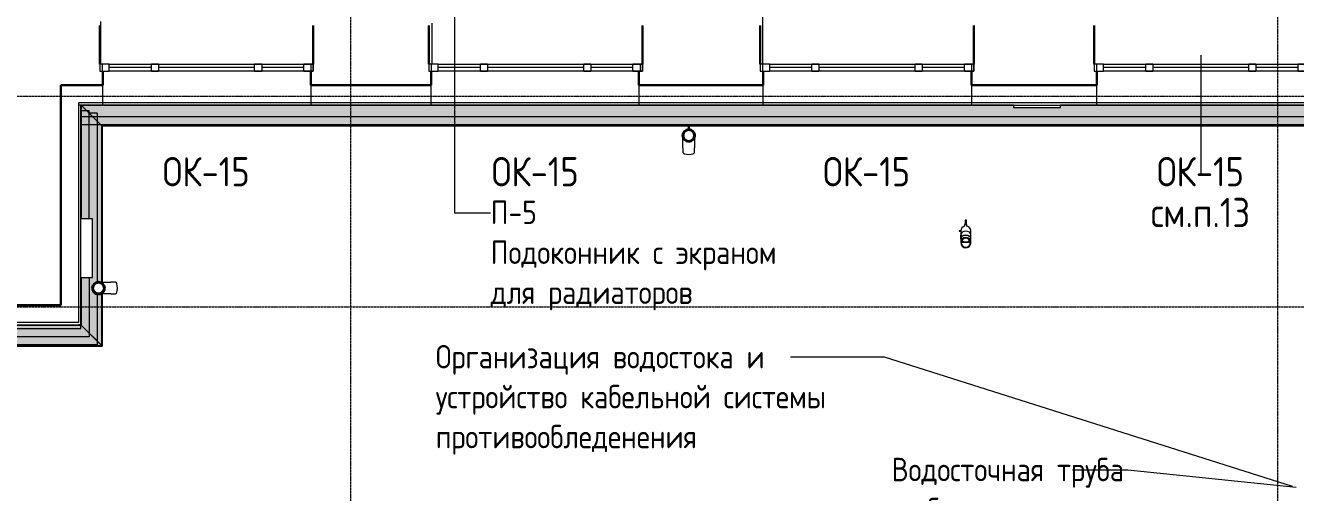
# Model space of a CAD drawing. Header units: millimetres. Extents: x -25149 to 64359, y -29707 to 46678.
# Drawn here: x 7375 to 18202, y -1590 to 2398 of the extents above; entities that cross this region are included whole.
import ezdxf

# ---------------------------------------------------------------- set-up
doc = ezdxf.new("R2010")
doc.units = ezdxf.units.MM
doc.linetypes.add('ADSK_Линия сетки', pattern=[25, 20, -2.5, 0, -2.5])
for name, color, linetype, lineweight in [('_ Окна', 7, 'Continuous', 9), ('Аннотация', 7, 'Continuous', 9), ('Марки окон', 7, 'Continuous', 20), ('Обобщенные модели', 7, 'Continuous', 18), ('Ограждение', 7, 'Continuous', 9), ('Окна', 7, 'Continuous', 9), ('Оси', 7, 'Continuous', 9), ('Перекрытие', 7, 'Continuous', 18), ('Стены наружные', 7, 'Continuous', 18), ('Стены несущие', 7, 'Continuous', 30), ('Стены отделка', 7, 'Continuous', 30), ('Стены штриховка', 7, 'Continuous', 9)]:
    doc.layers.add(name, color=color, linetype=linetype, lineweight=lineweight)
doc.styles.add('GOST Common_2', font='GOST_Common.ttf', dxfattribs={"width": 0.9, "height": 250})
doc.styles.add('GOST Common_4', font='GOST_Common.ttf', dxfattribs={"width": 0.9, "height": 200})

# ---------------------------------------------------------------- blocks, each defined once
blk = doc.blocks.new('Водосток - Тип 1 _карниз больше 490мм_-5158564-План 2-го этажа')
at = {"layer": 'Обобщенные модели', "lineweight": 9}
h = blk.add_hatch(dxfattribs=at)
h.set_pattern_fill('FP_12', color=256, style=0, pattern_type=2)
h.set_pattern_definition([(135, (281.1, -7838.13), (-106.066, -106.066), [])])
h.paths.add_polyline_path([(174, 149), (174, 171), (164, 191), (147, 205), (125, 210), (103, 205), (86, 191), (76, 171), (76, 149), (86, 129), (103, 115), (125, 110), (147, 115), (164, 129), (166, 132)])
at = {"layer": 'Обобщенные модели'}
for p, q in [((75, 306), (75, 264)), ((175, 264), (175, 306)), ((75, 186), (75, 188)), ((75, 184), (75, 186)), ((175, 188), (175, 186)), ((175, 186), (175, 184)), ((175, 184), (175, 181)), ((175, 175), (175, 173))]:
    blk.add_line(p, q, dxfattribs=at)
at = {"layer": 'Обобщенные модели', "flags": 128}
for points in [[(75, 190), (75, 193), (75, 197), (75, 201), (75, 205), (75, 210), (75, 214), (75, 219), (75, 224), (75, 229), (75, 234), (75, 239), (75, 245), (75, 250), (75, 256), (75, 261), (75, 264)], [(175, 264), (175, 258), (175, 252), (175, 247), (175, 242), (175, 236), (175, 231), (175, 226), (175, 221), (175, 216), (175, 212), (175, 207), (175, 203), (175, 199), (175, 195), (175, 191), (175, 190)], [(75, 173), (75, 174), (75, 177), (75, 180), (75, 183), (75, 184)], [(175, 181), (175, 178), (175, 175)]]:
    blk.add_lwpolyline(points, dxfattribs=at)
at = {"layer": 'Обобщенные модели'}
for start, end in [(167.1429, 191.1114), (151.304, 167.1429), (149.8057, 151.304), (146.8239, 148.981), (90, 144.6643), (35.3357, 90), (31.019, 33.1761), (28.696, 30.1943), (12.8571, 28.696), (348.8886, 12.8571)]:
    blk.add_arc((125, 160), 52, start, end, dxfattribs=at)
at = {"layer": 'Обобщенные модели', "lineweight": 40}
for start, end in [(90, 270), (270, 90)]:
    blk.add_arc((125, 160), 50, start, end, dxfattribs=at)
at = {"layer": 'Обобщенные модели'}
for start_param, end_param in [(4.712389, 6.283185), (3.141593, 4.712389)]:
    blk.add_ellipse((125, 306), major_axis=(-50, 0), ratio=0.309017, start_param=start_param, end_param=end_param, dxfattribs=at)
blk = doc.blocks.new('окно трехпол с фрамугой - 1800 и 1820х2300_h___нов_ ок15-2116660-План 2-го этажа')
at = {"layer": '_ Окна', "lineweight": 18}
for p, q in [((-910, 75), (-910, 135)), ((-910, 135), (-830, 135)), ((-830, 135), (-830, 75)), ((-470, 75), (-470, 135)), ((-470, 135), (-410, 135)), ((-410, 135), (-410, 75)), ((410, 75), (410, 135)), ((410, 135), (470, 135)), ((470, 135), (470, 75)), ((830, 135), (830, 75)), ((910, 135), (830, 135)), ((910, 75), (910, 135)), ((-830, 75), (-910, 75)), ((-410, 75), (-470, 75)), ((470, 75), (410, 75)), ((830, 75), (910, 75))]:
    blk.add_line(p, q, dxfattribs=at)
at = {"layer": '_ Окна'}
for p, q in [((-890, 75), (-890, 135)), ((890, 75), (890, 135)), ((-830, 105), (-470, 105)), ((-410, 105), (410, 105)), ((470, 105), (830, 105))]:
    blk.add_line(p, q, dxfattribs=at)
at = {"layer": 'Окна'}
for p, q in [((-910, 135), (-910, 75)), ((-830, 135), (-910, 135)), ((-830, 135), (-470, 135)), ((-410, 135), (-470, 135)), ((-410, 135), (410, 135)), ((470, 135), (410, 135)), ((470, 135), (830, 135)), ((910, 135), (830, 135)), ((910, 75), (910, 135)), ((-910, 75), (-830, 75)), ((-470, 75), (-830, 75)), ((-470, 75), (-410, 75)), ((410, 75), (-410, 75)), ((410, 75), (470, 75)), ((830, 75), (470, 75)), ((830, 75), (910, 75))]:
    blk.add_line(p, q, dxfattribs=at)
blk = doc.blocks.new('окно трехпол с фрамугой - 1800 и 1820х2300_h___нов_ ок15-2116662-План 2-го этажа')
at = {"layer": '_ Окна', "lineweight": 18}
for p, q in [((-910, 75), (-910, 135)), ((-910, 135), (-830, 135)), ((-830, 135), (-830, 75)), ((-470, 75), (-470, 135)), ((-470, 135), (-410, 135)), ((-410, 135), (-410, 75)), ((410, 75), (410, 135)), ((410, 135), (470, 135)), ((470, 135), (470, 75)), ((830, 135), (830, 75)), ((910, 135), (830, 135)), ((910, 75), (910, 135)), ((-830, 75), (-910, 75)), ((-410, 75), (-470, 75)), ((470, 75), (410, 75)), ((830, 75), (910, 75))]:
    blk.add_line(p, q, dxfattribs=at)
at = {"layer": '_ Окна'}
for p, q in [((-890, 75), (-890, 135)), ((890, 75), (890, 135)), ((-830, 105), (-470, 105)), ((-410, 105), (410, 105)), ((470, 105), (830, 105))]:
    blk.add_line(p, q, dxfattribs=at)
at = {"layer": 'Окна'}
for p, q in [((-910, 135), (-910, 75)), ((-830, 135), (-910, 135)), ((-830, 135), (-470, 135)), ((-410, 135), (-470, 135)), ((-410, 135), (410, 135)), ((470, 135), (410, 135)), ((470, 135), (830, 135)), ((910, 135), (830, 135)), ((910, 75), (910, 135)), ((-910, 75), (-830, 75)), ((-470, 75), (-830, 75)), ((-470, 75), (-410, 75)), ((410, 75), (-410, 75)), ((410, 75), (470, 75)), ((830, 75), (470, 75)), ((830, 75), (910, 75))]:
    blk.add_line(p, q, dxfattribs=at)
blk = doc.blocks.new('Ограждение - Ограждение-2756656-План 2-го этажа')
at = {"layer": 'Ограждение', "true_color": 0x373f43, "transparency": 33554432}
for points in [[(8028, -338), (8028, 116), (8009, 107), (7987, 107), (7966, 118), (7953, 134), (7948, 156), (7953, 178), (7967, 195), (7987, 205), (8009, 205), (8028, 197), (8028, 1539), (7849, 1717), (7849, 746), (7948, 746), (7948, 246), (7849, 246), (7849, -160), (7922, -233)], [(18243, 1539), (18282, 1539), (18282, 1717), (16198, 1717), (16198, 1698), (15798, 1698), (15798, 1717), (7849, 1717), (8028, 1539), (17981, 1539)], [(18243, 1538), (18282, 1539), (18282, 1543), (8024, 1543), (8028, 1538), (17981, 1538)], [(7848, 746), (7849, 746), (7848, 970)], [(7512, -338), (8028, -338), (7848, -160), (5909, -160), (5909, -209), (5729, -209), (5729, -338), (5909, -338)], [(8028, -339), (8023, -335), (5729, -335), (5729, -339), (8028, -339)]]:
    blk.add_hatch(color=149, dxfattribs=at).paths.add_polyline_path(points)
h = blk.add_hatch(color=149, dxfattribs=at)
h.paths.add_polyline_path([(8028, -339), (8028, 116), (8024, 114), (8024, -335), (8028, -338)])
h.paths.add_polyline_path([(8028, 196), (8028, 1539), (8024, 1543), (8024, 198), (8028, 196)])
at = {"layer": 'Ограждение'}
for p, q in [((7849, 1717), (7848, 1718)), ((7848, 1718), (8033, 1718)), ((7849, 1717), (8026, 1540)), ((8028, 1539), (7849, 1717)), ((7849, 1717), (7849, 746)), ((7849, 1717), (7849, 746)), ((15798, 1717), (7849, 1717)), ((15798, 1717), (7849, 1717)), ((8033, 1718), (9809, 1718)), ((9809, 1718), (8033, 1718)), ((10833, 1718), (12604, 1718)), ((12604, 1718), (10833, 1718)), ((13663, 1718), (15439, 1718)), ((15439, 1718), (13663, 1718)), ((18283, 1717), (16198, 1717)), ((18283, 1717), (16198, 1717)), ((16508, 1718), (18282, 1718)), ((18282, 1718), (16508, 1718)), ((8026, 1540), (8023, 1544)), ((8023, 1544), (8023, 198)), ((8023, 1544), (8024, 1543)), ((18282, 1544), (8023, 1544)), ((8024, 1543), (8026, 1540)), ((8026, 1540), (8024, 1543)), ((8024, 1543), (8024, 198)), ((8024, 1543), (8026, 1540)), ((18282, 1543), (8024, 1543)), ((8026, 1540), (8024, 1542)), ((8024, 1542), (8024, 198)), ((8024, 1542), (8024, 1542)), ((8024, 1542), (8024, 198)), ((8024, 1542), (8026, 1540)), ((18282, 1542), (8024, 1542)), ((18282, 1542), (8024, 1542)), ((8026, 1540), (8026, 197)), ((8027, 1540), (8026, 1540)), ((8026, 1540), (8026, 197)), ((8028, 1539), (8026, 1540)), ((8026, 1540), (8028, 1539)), ((18282, 1540), (8026, 1540)), ((18282, 1540), (8026, 1540)), ((8027, 1540), (8027, 196)), ((8027, 1540), (8027, 196)), ((8027, 1540), (8028, 1538)), ((18282, 1540), (8027, 1540)), ((18282, 1540), (8027, 1540)), ((8028, 1539), (8028, 196)), ((18282, 1539), (8028, 1539)), ((8028, 1538), (8028, 196)), ((18282, 1538), (8028, 1538)), ((7849, 246), (7849, -160)), ((7849, 246), (7849, -160)), ((8023, 114), (8023, -333)), ((8024, 115), (8024, -335)), ((8024, 114), (8024, -335)), ((8024, 114), (8024, -335)), ((8026, 116), (8026, -337)), ((8026, 116), (8026, -337)), ((8027, 116), (8027, -337)), ((8027, 116), (8027, -338)), ((8028, 116), (8028, -339)), ((8028, 116), (8028, -338)), ((5909, -160), (7849, -160)), ((5909, -160), (7849, -160)), ((7848, -159), (7828, -159)), ((7849, -160), (7848, -159)), ((8028, -338), (7849, -160)), ((7849, -160), (8026, -337)), ((5729, -333), (8023, -333)), ((5729, -335), (8024, -335)), ((5729, -335), (8024, -335)), ((5729, -335), (8024, -335)), ((5729, -337), (8026, -337)), ((5729, -337), (8027, -337)), ((5729, -337), (8026, -337)), ((5729, -338), (8028, -338)), ((5729, -338), (8027, -338)), ((5729, -339), (8028, -339)), ((8023, -333), (8024, -335)), ((8026, -337), (8023, -333)), ((8024, -335), (8026, -337)), ((8026, -337), (8024, -335)), ((8024, -335), (8026, -337)), ((8024, -335), (8024, -335)), ((8026, -337), (8024, -335)), ((8024, -335), (8026, -337)), ((8026, -337), (8028, -338)), ((8028, -338), (8026, -337)), ((8027, -337), (8026, -337)), ((8027, -338), (8028, -339))]:
    blk.add_line(p, q, dxfattribs=at)
blk = doc.blocks.new('Водосток - Тип 1 _карниз больше 490мм_-V26-План 2-го этажа')
at = {"layer": 'Обобщенные модели'}
for p, q in [((75, 306), (75, 264)), ((175, 264), (175, 306)), ((120, 109), (120, 80)), ((130, 80), (130, 109)), ((120, 78), (120, 76)), ((120, 76), (120, 74)), ((120, 74), (120, 70)), ((130, 76), (130, 78)), ((130, 74), (130, 76)), ((130, 70), (130, 74))]:
    blk.add_line(p, q, dxfattribs=at)
at = {"layer": 'Обобщенные модели', "flags": 128}
for points in [[(75, 173), (75, 174), (75, 177), (75, 180), (75, 183), (75, 186), (75, 190), (75, 193), (75, 197), (75, 201), (75, 205), (75, 210), (75, 214), (75, 219), (75, 224), (75, 229), (75, 234), (75, 239), (75, 245), (75, 250), (75, 256), (75, 261), (75, 264)], [(175, 264), (175, 258), (175, 252), (175, 247), (175, 242), (175, 236), (175, 231), (175, 226), (175, 221), (175, 216), (175, 212), (175, 207), (175, 203), (175, 199), (175, 195), (175, 191), (175, 188), (175, 184), (175, 181), (175, 178), (175, 175), (175, 173)]]:
    blk.add_lwpolyline(points, dxfattribs=at)
at = {"layer": 'Обобщенные модели'}
for start, end in [(90, 270), (270, 90)]:
    blk.add_arc((125, 160), 52, start, end, dxfattribs=at)
at = {"layer": 'Обобщенные модели', "lineweight": 40}
for start, end in [(90, 270), (270, 90)]:
    blk.add_arc((125, 160), 50, start, end, dxfattribs=at)
at = {"layer": 'Обобщенные модели'}
for start_param, end_param in [(4.712389, 6.283185), (3.141593, 4.712389)]:
    blk.add_ellipse((125, 306), major_axis=(-50, 0), ratio=0.309017, start_param=start_param, end_param=end_param, dxfattribs=at)
blk = doc.blocks.new('_ Хомут универсальный - _ Хомут универсальный-V49-План 2-го этажа')
at = {"layer": 'Обобщенные модели'}
for p, q in [((-43, 2), (-57, 2)), ((-57, 2), (-57, -2)), ((10, 57), (-10, 57)), ((-10, 57), (-10, 42)), ((-5, 93), (-5, 57)), ((5, 93), (-5, 93)), ((5, 57), (5, 93)), ((10, 42), (10, 57)), ((-57, -2), (-43, -2))]:
    blk.add_line(p, q, dxfattribs=at)
for radius, start, end in [(43.3, 103.3472, 176.6899), (41, 165, 166.7602), (43.3, 347.0829, 76.5871), (41, 13.2398, 15), (43.3, 182.992, 192.1308)]:
    blk.add_arc((0, 0), radius, start, end, dxfattribs=at)
blk = doc.blocks.new('_ Колено трубы 135 - _ Колено трубы 135-V50-План 2-го этажа')
at = {"layer": 'Обобщенные модели'}
for p, q in [((15347, 611), (15347, 576)), ((15349, 643), (15349, 611)), ((15433, 611), (15433, 643)), ((15434, 576), (15434, 611))]:
    blk.add_line(p, q, dxfattribs=at)
for start, end in [(158.2945, 166.876), (142.8085, 154.4934), (113.1035, 120), (103.3248, 105), (75, 76.6752), (53.0349, 60), (26.6919, 36.8379), (15, 22.1092)]:
    blk.add_arc((15391, 643), 42, start, end, dxfattribs=at)
for centre, major_axis, start_param, end_param in [((15391, 576), (-43.4, 0), 4.712389, 6.502545), ((15391, 611), (-43.4, 0), 4.712389, 6.283185), ((15391, 611), (-43.4, 0), 3.141593, 4.712389), ((15391, 576), (43.4, 0), 6.063826, 7.853982)]:
    blk.add_ellipse(centre, major_axis=major_axis, ratio=0.707107, start_param=start_param, end_param=end_param, dxfattribs=at)
blk = doc.blocks.new('_ Колено трубы 135 - _ Колено трубы 135-V51-План 2-го этажа')
at = {"layer": 'Обобщенные модели'}
for p, q in [((-32, 39), (-67, 39)), ((-11, 42), (-32, 42)), ((0, 39), (0, -39)), ((-67, -39), (-32, -39)), ((-32, -42), (-11, -42))]:
    blk.add_line(p, q, dxfattribs=at)
for radius, start, end in [(43.4, 360, 180), (43.4, 180, 360), (41.1, 0, 180), (41.1, 180, 0), (38.8, 90, 270), (38.8, 270, 90)]:
    blk.add_arc((0, 0), radius, start, end, dxfattribs=at)
for major_axis, start_param, end_param in [((0, 42), 0, 3.141593), ((0, 36.8), 4.712389, 5.826963), ((0, 36.8), 3.597814, 4.712389), ((0, 38.8), 4.712389, 5.759587), ((0, 38.8), 4.712389, 5.759587), ((0, 38.8), 3.665191, 4.712389), ((0, 38.8), 3.665191, 4.712389)]:
    blk.add_ellipse((-32, 0), major_axis=major_axis, ratio=0.707107, start_param=start_param, end_param=end_param, dxfattribs=at)
blk = doc.blocks.new('_ Водосточный слив с хомутом универсальным - _ Водосточный слив с хомутом универсальным-V52-План 2-го этажа')
at = {"layer": 'Обобщенные модели'}
for start, end in [(92.7801, 105), (13.284, 86.6773), (255, 346.716)]:
    blk.add_arc((0, 0), 43.6, start, end, dxfattribs=at)

msp = doc.modelspace()

# ---------------------------------------------------------------- linework, layer by layer
at = {"layer": 'Аннотация'}
for p, q in [((11033.941, 2560.146), (11033.941, 798.282)), ((11033.941, 798.282), (11340.8, 798.282)), ((14698.943, -433.549), (13896.87, -433.549)), ((18175.799, -1536.816), (14698.943, -433.549)), ((16770.941, -1396.797), (16300.858, -1396.797)), ((18207.877, -1545.466), (16770.941, -1396.797))]:
    msp.add_line(p, q, dxfattribs=at)
at = {"layer": 'Марки окон'}
msp.add_line((17394.14, 2143.232), (17394.14, 1113.197), dxfattribs=at)
at = {"layer": 'Оси', "color": 252, "linetype": 'ADSK_Линия сетки'}
for p, q in [((10149.565, -5029.374), (10149.565, 21857.733)), ((18049.565, -5029.374), (18049.565, 21107.581)), ((-10114.729, 1795), (42695.51, 1795)), ((-10114.729, -5), (50212.269, -5))]:
    msp.add_line(p, q, dxfattribs=at)
at = {"layer": 'Перекрытие'}
for p, q in [((13659.007, 2598.232), (13659.007, 2068.232)), ((8014.013, 2430.232), (8014.013, 2068.232)), ((10839.01, 2418.232), (10839.01, 2068.232))]:
    msp.add_line(p, q, dxfattribs=at)
at = {"layer": 'Стены наружные'}
for p, q in [((9809.14, 1738.232), (8034.14, 1738.232)), ((12604.139, 1738.232), (10834.139, 1738.232)), ((15439.144, 1738.232), (13664.144, 1738.232)), ((18284.14, 1738.232), (16509.14, 1738.232)), ((7918.134, 1668.232), (7849.134, 1668.232)), ((7918.134, 746.078), (7918.134, 1668.232)), ((7988.134, 1648.703), (7918.134, 1648.703)), ((7988.134, 1648.703), (7988.134, 204.845)), ((18282.412, 1618.232), (7849.134, 1618.232)), ((18282.412, 1548.232), (7849.134, 1548.232)), ((7918.134, 246.078), (7918.134, -258.902)), ((7988.134, 107.352), (7988.134, -328.902)), ((5908.637, -188.902), (7848.134, -188.902)), ((7848.134, -158.902), (7828.134, -158.902)), ((7848.134, -188.902), (7848.134, -159.902)), ((7918.134, -258.902), (1648.655, -258.902)), ((7988.134, -328.902), (5724.226, -328.902))]:
    msp.add_line(p, q, dxfattribs=at)
at = {"layer": 'Стены несущие'}
for p, q in [((8009.14, 2068.232), (8009.14, 2398.232)), ((9829.14, 2398.232), (9829.14, 2068.232)), ((10814.139, 2068.232), (10814.139, 2398.232)), ((12634.139, 2398.232), (12634.139, 2068.232)), ((13639.144, 2068.232), (13639.144, 2398.232)), ((15459.144, 2398.232), (15459.144, 2068.232)), ((16484.14, 2068.232), (16484.14, 2398.232)), ((8034.14, 1888.232), (8034.14, 2008.232)), ((9809.14, 2008.232), (9809.14, 1888.232)), ((10834.139, 1888.232), (10834.139, 2008.232)), ((12604.139, 2008.232), (12604.139, 1888.232)), ((13664.144, 1888.232), (13664.144, 2008.232)), ((15439.144, 2008.232), (15439.144, 1888.232)), ((16509.14, 1888.232), (16509.14, 2008.232)), ((8034.14, 1888.232), (7678.134, 1888.232)), ((7678.134, 1888.232), (7678.134, 11.098)), ((10834.139, 1888.232), (9809.14, 1888.232)), ((13664.144, 1888.232), (12604.139, 1888.232)), ((16509.14, 1888.232), (15439.144, 1888.232)), ((-338.149, 11.098), (7678.134, 11.098))]:
    msp.add_line(p, q, dxfattribs=at)
at = {"layer": 'Стены отделка', "lineweight": 9}
for p, q in [((8008.14, 2398.232), (8009.14, 2398.232)), ((8034.14, 1718.232), (8034.14, 1888.232)), ((9809.14, 1888.232), (9809.14, 1718.232)), ((10834.139, 1888.232), (10834.139, 1888.232)), ((10834.139, 1718.232), (10834.139, 1888.232)), ((12604.139, 1888.232), (12604.139, 1718.232)), ((13664.144, 1888.232), (13664.144, 1888.232)), ((13664.144, 1718.232), (13664.144, 1888.232)), ((15439.144, 1888.232), (15439.144, 1718.232)), ((16509.14, 1888.232), (16509.14, 1888.232)), ((16509.14, 1718.232), (16509.14, 1888.232)), ((8034.14, 1738.232), (7828.134, 1738.232)), ((7828.134, 1738.232), (7828.134, -138.902)), ((10834.139, 1738.232), (9809.14, 1738.232)), ((13664.144, 1738.232), (12604.139, 1738.232)), ((16509.14, 1738.232), (15439.144, 1738.232)), ((7848.134, 1718.232), (8034.14, 1718.232)), ((7848.134, -158.902), (7848.134, 1718.232)), ((9809.14, 1718.232), (10834.139, 1718.232)), ((12604.139, 1718.232), (13664.144, 1718.232)), ((15439.144, 1718.232), (16509.14, 1718.232)), ((15798.198, 1718.232), (15798.198, 1698.232)), ((15798.198, 1698.232), (16198.198, 1698.232)), ((16198.198, 1698.232), (16198.198, 1718.232)), ((7948.134, 746.078), (7848.134, 746.078)), ((7948.134, 246.078), (7948.134, 746.078)), ((7848.134, 246.078), (7948.134, 246.078)), ((-507.343, -158.902), (7828.134, -158.902)), ((7828.134, -138.902), (-487.438, -138.902))]:
    msp.add_line(p, q, dxfattribs=at)
at = {"layer": 'Стены штриховка'}
msp.add_line((7848.134, 1718.232), (7828.134, 1718.232), dxfattribs=at)

# ---------------------------------------------------------------- block references
at = {"layer": 'Обобщенные модели'}
for name, p, rotation in [('Водосток - Тип 1 _карниз больше 490мм_-V26-План 2-го этажа', (13154.561, 1618.232), 180), ('_ Водосточный слив с хомутом универсальным - _ Водосточный слив с хомутом универсальным-V52-План 2-го этажа', (15390.733, 642.765), 89.9999999999999), ('_ Колено трубы 135 - _ Колено трубы 135-V51-План 2-го этажа', (15390.733, 543.77), 269.9999999999997), ('Водосток - Тип 1 _карниз больше 490мм_-5158564-План 2-го этажа', (7838.134, 281.098), 269.9999999999999)]:
    msp.add_blockref(name, p, dxfattribs=dict(at, rotation=rotation))
for name, p in [('_ Хомут универсальный - _ Хомут универсальный-V49-План 2-го этажа', (15390.733, 642.765)), ('_ Колено трубы 135 - _ Колено трубы 135-V50-План 2-го этажа', (0, 0))]:
    msp.add_blockref(name, p, dxfattribs=at)
at = {"layer": 'Ограждение'}
msp.add_blockref('Ограждение - Ограждение-2756656-План 2-го этажа', (0, 0), dxfattribs=at)
at = {"layer": 'Окна', "rotation": 180}
for name, p in [('окно трехпол с фрамугой - 1800 и 1820х2300_h___нов_ ок15-2116660-План 2-го этажа', (8919.14, 2143.232)), ('окно трехпол с фрамугой - 1800 и 1820х2300_h___нов_ ок15-2116662-План 2-го этажа', (11724.139, 2143.232)), ('окно трехпол с фрамугой - 1800 и 1820х2300_h___нов_ ок15-2116660-План 2-го этажа', (14549.144, 2143.232)), ('окно трехпол с фрамугой - 1800 и 1820х2300_h___нов_ ок15-2116660-План 2-го этажа', (17394.14, 2143.232))]:
    msp.add_blockref(name, p, dxfattribs=at)

# ---------------------------------------------------------------- texts
at = {"layer": 'Аннотация', "char_height": 200, "attachment_point": 1, "line_spacing_factor": 1.022766, "style": 'GOST Common_4'}
for s, insert, width in [('\\pxt1.8,3.6,5.4,7.2,9,10.8,12.6,14.4,16.2,18,19.8,21.6,23.4,25.2,27,28.8,30.6,32.4,34.2,36,37.8,39.6,41.4,43.2,45,46.8,48.6,50.4,52.2,54,55.8,57.6;{П-5\\PПодоконник с экраном для радиаторов}', (11340.8, 902.405), 2637), ('\\pxt1.8,3.6,5.4,7.2,9,10.8,12.6,14.4,16.2,18,19.8,21.6,23.4,25.2,27,28.8,30.6,32.4,34.2,36,37.8,39.6,41.4,43.2,45,46.8,48.6,50.4,52.2,54,55.8,57.6;{Организация водостока и устройство кабельной системы противообледенения}', (10872.683, -329.426), 3827.7), ('\\pxt1.8,3.6,5.4,7.2,9,10.8,12.6,14.4,16.2,18,19.8,21.6,23.4,25.2,27,28.8,30.6,32.4,34.2,36,37.8,39.6,41.4,43.2,45,46.8,48.6,50.4,52.2,54,55.8,57.6;{Водосточная труба с обогревом}', (14758.999, -1292.674), 2012.4)]:
    msp.add_mtext(s, dxfattribs=dict(at, insert=insert, width=width))
at = {"layer": 'Марки окон', "lineweight": 9, "char_height": 250, "attachment_point": 5, "line_spacing_factor": 1.022766, "style": 'GOST Common_2'}
for s, insert, width in [('\\pxqc,t1.8,3.6,5.4,7.2,9,10.8,12.6,14.4,16.2,18,19.8,21.6,23.4,25.2,27,28.8,30.6,32.4,34.2,36,37.8,39.6,41.4,43.2,45,46.8,48.6,50.4,52.2,54,55.8,57.6;{ОК-15}', (8915.532, 1149.106), 797.4), ('\\pxqc,t1.8,3.6,5.4,7.2,9,10.8,12.6,14.4,16.2,18,19.8,21.6,23.4,25.2,27,28.8,30.6,32.4,34.2,36,37.8,39.6,41.4,43.2,45,46.8,48.6,50.4,52.2,54,55.8,57.6;{ОК-15}', (11720.532, 1149.106), 797.4), ('\\pxqc,t1.8,3.6,5.4,7.2,9,10.8,12.6,14.4,16.2,18,19.8,21.6,23.4,25.2,27,28.8,30.6,32.4,34.2,36,37.8,39.6,41.4,43.2,45,46.8,48.6,50.4,52.2,54,55.8,57.6;{ОК-15}', (14545.536, 1149.106), 797.4), ('\\pxqc,t1.8,3.6,5.4,7.2,9,10.8,12.6,14.4,16.2,18,19.8,21.6,23.4,25.2,27,28.8,30.6,32.4,34.2,36,37.8,39.6,41.4,43.2,45,46.8,48.6,50.4,52.2,54,55.8,57.6;{ОК-15}', (17390.533, 1149.106), 797.4), ('\\pxqc,t1.8,3.6,5.4,7.2,9,10.8,12.6,14.4,16.2,18,19.8,21.6,23.4,25.2,27,28.8,30.6,32.4,34.2,36,37.8,39.6,41.4,43.2,45,46.8,48.6,50.4,52.2,54,55.8,57.6;{см.п.13}', (17390.99, 801.317), 887.4)]:
    msp.add_mtext(s, dxfattribs=dict(at, insert=insert, width=width))

doc.saveas('drawing.dxf')
